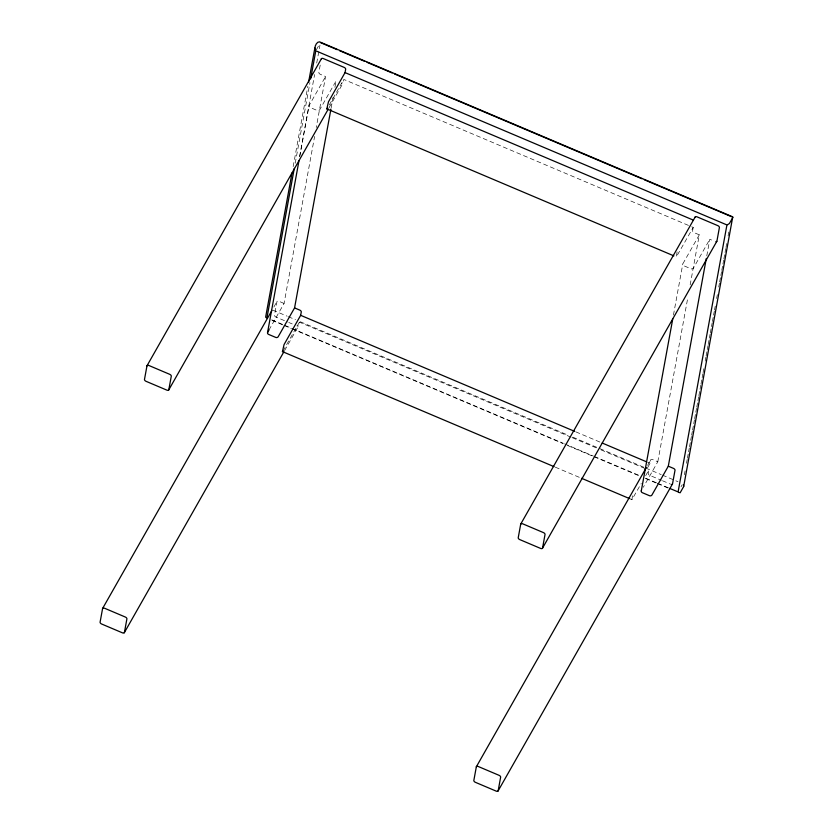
<?xml version="1.0" encoding="UTF-8"?>
<svg xmlns="http://www.w3.org/2000/svg" width="833" height="833" viewBox="0 0 833 833"><rect width="100%" height="100%" fill="white"/><g stroke="black" fill="none" stroke-linecap="round" stroke-linejoin="round"><path stroke-width="0.62" stroke-dasharray="4.17 3.12" d="M293.164 166.621L307.866 86.236M295.215 163.216L309.938 82.738M299.651 156.292L314.603 74.533M316.707 63.037L319.976 45.149M299.703 156.76L309.033 105.77M320.205 65.099L318.862 72.471A1.937 1.114 29.6 0 0 320.413 74.356L325.568 76.542L316.238 127.532M268.934 330.087L284.063 303.451L314.603 136.456M331.17 107.759L333.033 97.555M334.908 87.361L336.063 80.988L319.685 109.841A1.937 1.541 10.4 0 1 317.144 110.466L310.147 107.499A1.937 1.541 10.4 0 1 309.178 105.385L325.568 76.542M571.042 437.19L299.411 322.142L298.797 325.484A1.937 1.114 29.6 0 1 296.829 325.88M632.486 495.802L631.945 499.613L641.264 483.442M677.083 251.951L676.334 256.897L693.212 227.409L689.63 225.889M673.449 315.051L682.779 264.061M647.553 467.74L650.073 463.304L650.688 459.962A1.937 1.114 29.6 0 1 652.645 459.556L657.81 461.742L643.305 487.263M693.212 227.409L692.598 230.762A1.937 1.114 29.6 0 0 694.149 232.646L699.303 234.833L689.984 285.823M657.81 461.742L687.881 297.298M706.78 255.846L709.81 239.279L713.933 241.029M684.382 474.789L685.09 470.957M686.486 463.294L687.194 459.462M687.423 458.181L688.36 453.069M688.589 451.788L689.297 447.956M689.526 446.686L690.463 441.573M690.692 440.293L691.4 436.461M691.629 435.18L692.327 431.348M692.567 430.078L693.504 424.965M693.733 423.685L694.43 419.853M694.67 418.572L695.607 413.47M695.836 412.189L696.534 408.357M696.773 407.077L697.71 401.964M697.939 400.694L698.637 396.862M698.877 395.581L699.803 390.469M700.043 389.188L700.74 385.356M700.98 384.086L701.907 378.973M702.146 377.693L702.844 373.861M703.083 372.58L703.781 368.748M705.187 361.085L705.884 357.253M706.113 355.972L707.05 350.87M707.29 349.589L707.988 345.757M708.217 344.477L709.154 339.375M709.383 338.094L710.091 334.262M710.32 332.981L711.257 327.869M711.486 326.598L712.194 322.767M712.423 321.486L713.36 316.373M713.589 315.093L714.298 311.261M714.527 309.991L715.224 306.159M716.63 298.485L717.328 294.653M718.733 286.989L719.431 283.158M719.67 281.877L720.607 276.775M720.837 275.494L721.534 271.662M721.774 270.381L722.7 265.269M722.94 263.999L723.638 260.167M723.877 258.886L724.804 253.773M725.043 252.493L725.741 248.661M725.98 247.391L726.678 243.559M728.084 235.885L728.781 232.053M316.363 49.772L319.862 43.618M329.306 104.948L343.165 80.541M328.973 107.873L343.071 83.04M273.849 307.044L277.056 301.4M283.022 350.995L299.411 322.142M284.584 350.589L298.683 325.755M699.303 234.833L682.914 263.676A1.937 1.541 10.4 0 0 683.893 265.789L690.89 268.757A1.937 1.541 10.4 0 0 693.42 268.132L709.81 239.279M647.595 465.335L650.802 459.691M645.669 475.674L648.824 470.124L648.209 473.477A1.937 1.114 29.6 0 0 649.761 475.362L661.329 480.256M681.009 486.805L682.165 484.754M688.433 225.389L343.8 79.427L343.186 82.769A1.937 1.114 29.6 0 1 341.686 83.321M284.063 303.451L278.909 301.275A1.937 1.114 29.6 0 0 276.941 301.671L274.474 315.186A1.937 1.114 29.6 0 0 276.015 317.071L287.583 321.965M575.884 431.879L601.01 442.531M647.678 462.294L650.073 463.304M272.808 310.105L287.146 316.176M288.343 316.686L295.517 319.726M300.296 321.746L568.012 435.138M572.792 437.158L644.503 467.532M645.7 468.042L661.235 474.623M662.433 475.122L677.968 481.703M572.24 437.689L596.178 447.831M600.957 449.851L646.429 469.114M288.739 322.454L292.206 323.922M662.485 480.745L670.575 484.171M271.725 319.83L563.358 443.333M564.545 443.843L593.231 455.995M594.429 456.494L639.848 475.737M645.825 478.267L656.581 482.817M657.778 483.327L668.535 487.888M272.058 320.351L282.824 324.912M284.022 325.422L291.206 328.462M292.404 328.973L562.879 443.52M567.669 445.551L592.804 456.192M593.991 456.703L639.473 475.966M645.46 478.496L656.227 483.057M657.424 483.567L668.201 488.128M555.278 467.157L580.414 477.798M629.477 498.582L631.862 499.592"/><path stroke-width="1.25" d="M678.52 492.376L680.165 492.74L683.664 486.566L732.748 216.851L319.56 41.837C316.53 41.431 313.781 47.491 315.405 50.261M683.664 486.566L683.424 484.858M266.466 317.862L265.633 317.165L291.998 172.993M308.564 82.415L314.864 47.96M266.945 317.8L294.288 168.328M310.636 78.906L315.78 50.803L726.928 224.931L678.093 491.928L669.722 488.388M267.528 332.679L299.005 160.582M268.934 330.087L267.674 332.305A1.937 1.541 10.4 0 0 268.653 334.418L275.64 337.375A1.937 1.541 10.4 0 0 278.18 336.751L294.57 307.908L330.94 109.029M554.08 466.657L282.449 351.609L284.063 344.56L300.661 315.322L301.275 311.969A1.937 1.114 29.6 0 0 299.724 310.084L294.57 307.908M673.866 255.866L326.838 108.894L328.452 101.845L345.049 72.606L345.664 69.254A1.937 1.114 29.6 0 0 344.112 67.369L323.298 58.56A1.937 1.114 29.6 0 0 321.33 58.956M641.275 490.97L672.752 318.872M641.42 490.595A1.937 1.541 10.4 0 0 642.389 492.709L649.386 495.666A1.937 1.541 10.4 0 0 651.916 495.041L668.305 466.188L706.311 258.397M732.905 217.361L729.396 223.536L727.459 224.785M147.077 365.635L321.444 58.685M168.703 390L328.327 108.998M102.678 608.35L271.933 310.428M124.304 632.716L283.938 351.713M520.812 523.926L695.191 216.976M542.439 548.291L716.817 241.331M476.424 766.641L646.314 467.584M498.051 791.006L672.429 484.046M327.411 108.28L326.838 108.894M283.022 350.995L282.449 351.609M320.445 42.598L337.178 49.678M339.562 50.698L364.667 61.33M367.051 62.34L392.156 72.971M394.54 73.981L641.941 178.762M644.336 179.772L731.582 216.726M345.049 72.606L693.264 220.089M668.305 466.188L673.46 468.375A1.937 1.114 29.6 0 1 675.011 470.26L672.543 483.775A1.937 1.114 29.6 0 1 671.877 484.369M300.661 315.322L574.687 431.379M602.207 443.031L646.481 461.784M581.611 478.309L629.477 498.582M715.87 241.685A1.937 1.114 29.6 0 0 716.932 241.06L719.4 227.544A1.937 1.114 29.6 0 0 717.859 225.66L697.044 216.851A1.937 1.114 29.6 0 0 695.076 217.246M102.574 608.621L100.095 622.136A1.937 1.114 29.6 0 0 101.647 624.021L122.461 632.841A1.937 1.114 29.6 0 0 124.419 632.445L126.897 618.929A1.937 1.114 29.6 0 0 125.346 617.045L104.531 608.225A1.937 1.114 29.6 0 0 102.574 608.621M146.962 365.906L144.484 379.431A1.937 1.114 29.6 0 0 146.035 381.306L166.85 390.125A1.937 1.114 29.6 0 0 168.807 389.729L171.286 376.214A1.937 1.114 29.6 0 0 169.734 374.329L148.92 365.51A1.937 1.114 29.6 0 0 146.962 365.906M476.309 766.912L473.842 780.427A1.937 1.114 29.6 0 0 475.383 782.312L496.197 791.131A1.937 1.114 29.6 0 0 498.165 790.736L500.633 777.22A1.937 1.114 29.6 0 0 499.092 775.336L478.277 766.516A1.937 1.114 29.6 0 0 476.309 766.912M520.698 524.196L518.23 537.722A1.937 1.114 29.6 0 0 519.771 539.597L540.586 548.416A1.937 1.114 29.6 0 0 542.554 548.02L545.021 534.505A1.937 1.114 29.6 0 0 543.48 532.62L522.666 523.801A1.937 1.114 29.6 0 0 520.698 524.196"/></g></svg>
